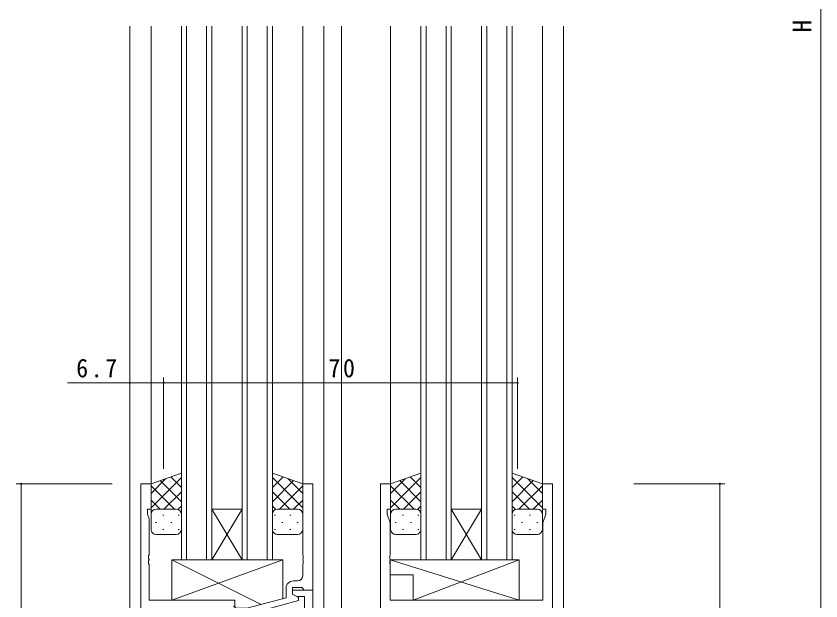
# Model space of a CAD drawing. Units: millimetres on the paper. Extents: x -420 to 373, y -297 to 267.
# Drawn here: x -321.5 to -162.3, y -97.4 to 18.2 of the extents above; entities that cross this region are included whole.
import ezdxf
from ezdxf.enums import TextEntityAlignment as Align

# ---------------------------------------------------------------- set-up
doc = ezdxf.new("R2010")
doc.units = ezdxf.units.MM
for name, color, linetype, lineweight in [('0-3_YKK_12', 2, 'Continuous', 9), ('0-4_YKK_D', 6, 'Continuous', 9), ('0-6_YKK_13', 4, 'Continuous', 9), ('0-7_YKK_11', 7, 'Continuous', 9)]:
    doc.layers.add(name, color=color, linetype=linetype, lineweight=lineweight)
doc.styles.add('ＭＳ ゴシック', font='')
doc.styles.get('ＭＳ ゴシック').set_extended_font_data('MS Gothic')

msp = doc.modelspace()

# ---------------------------------------------------------------- linework, layer by layer
at = {"layer": '0-3_YKK_12'}
for p, q in [((-299.012, 16.229), (-299.012, -99.271)), ((-294.812, 16.229), (-294.812, -74.771)), ((-288.812, 16.229), (-288.812, -89.271)), ((-287.812, -89.271), (-287.812, 16.229)), ((-283.812, 16.229), (-283.812, -89.271)), ((-282.812, -89.271), (-282.812, 16.229)), ((-276.812, 16.229), (-276.812, -89.271)), ((-275.812, -89.271), (-275.812, 16.229)), ((-271.812, 16.229), (-271.812, -89.271)), ((-270.812, -89.271), (-270.812, 16.229)), ((-264.812, 16.229), (-264.812, -74.771)), ((-260.612, 16.229), (-260.612, -174.271)), ((-257.112, 16.229), (-257.112, -140.271)), ((-247.412, 16.229), (-247.412, -74.771)), ((-241.412, 16.229), (-241.412, -89.271)), ((-240.412, -89.271), (-240.412, 16.229)), ((-236.412, 16.229), (-236.412, -89.271)), ((-235.412, -89.271), (-235.412, 16.229)), ((-229.412, 16.229), (-229.412, -89.271)), ((-228.412, -89.271), (-228.412, 16.229)), ((-224.412, 16.229), (-224.412, -89.271)), ((-223.412, -89.271), (-223.412, 16.229)), ((-217.412, 16.229), (-217.412, -74.771)), ((-213.212, 16.229), (-213.212, -99.271)), ((-276.812, -89.271), (-282.812, -79.271)), ((-282.812, -89.271), (-276.812, -79.271)), ((-282.812, -79.271), (-276.812, -79.271)), ((-229.412, -89.271), (-235.412, -79.271)), ((-235.412, -89.271), (-229.412, -79.271)), ((-235.412, -79.271), (-229.412, -79.271)), ((-288.812, -89.271), (-282.812, -89.271)), ((-282.812, -89.271), (-276.812, -89.271)), ((-276.812, -89.271), (-270.812, -89.271)), ((-241.412, -89.271), (-235.412, -89.271)), ((-235.412, -89.271), (-229.412, -89.271)), ((-229.412, -89.271), (-223.412, -89.271))]:
    msp.add_line(p, q, dxfattribs=at)
at = {"layer": '0-4_YKK_D'}
for p, q in [((-162.312, 159.729), (-162.312, -126.271)), ((-299.012, -71.271), (-299.012, -53.271)), ((-292.312, -71.271), (-292.312, -53.271)), ((-292.312, -71.271), (-292.312, -53.271)), ((-222.312, -71.271), (-222.312, -53.271)), ((-222.312, -71.271), (-222.312, -53.271)), ((-292.312, -54.271), (-222.312, -54.271)), ((-302.512, -74.271), (-321.5, -74.271)), ((-320.5, -174.271), (-320.5, -74.271)), ((-199.312, -74.271), (-181.312, -74.271)), ((-182.312, -133.271), (-182.312, -74.271))]:
    msp.add_line(p, q, dxfattribs=at)
msp.add_lwpolyline([(-292.312, -54.271), (-299.012, -54.271), (-311.313, -54.271)], dxfattribs=at)
for centre, start, end in [((-299.012, -54.271), 0, 180), ((-299.012, -54.271), 180, 0), ((-292.312, -54.271), 0, 180), ((-292.312, -54.271), 0, 180), ((-292.312, -54.271), 180, 0), ((-292.312, -54.271), 180, 0), ((-222.312, -54.271), 0, 180), ((-222.312, -54.271), 0, 180), ((-222.312, -54.271), 180, 0), ((-222.312, -54.271), 180, 0), ((-320.5, -74.271), 90, 270), ((-320.5, -74.271), 270, 90), ((-182.312, -74.271), 90, 270), ((-182.312, -74.271), 270, 90)]:
    msp.add_arc(centre, 0.106, start, end, dxfattribs=at)
at = {"layer": '0-6_YKK_13'}
for p, q in [((-288.814, -72.128), (-294.814, -74.271)), ((-294.814, -79.002), (-288.814, -73.002)), ((-294.814, -76.174), (-291.853, -73.213)), ((-288.814, -74.994), (-290.925, -72.882)), ((-288.814, -80.492), (-288.814, -72.128)), ((-270.812, -72.128), (-264.812, -74.271)), ((-270.812, -80.492), (-270.812, -72.128)), ((-270.812, -74.994), (-268.7, -72.882)), ((-264.812, -79.002), (-270.812, -73.002)), ((-264.812, -76.174), (-267.773, -73.213)), ((-241.414, -72.128), (-247.414, -74.271)), ((-247.414, -79.002), (-241.414, -73.002)), ((-247.414, -76.174), (-244.453, -73.213)), ((-241.414, -74.994), (-243.525, -72.882)), ((-241.414, -80.492), (-241.414, -72.128)), ((-223.412, -72.128), (-217.412, -74.271)), ((-223.412, -80.492), (-223.412, -72.128)), ((-223.412, -74.994), (-221.3, -72.882)), ((-217.412, -79.002), (-223.412, -73.002)), ((-217.412, -76.174), (-220.373, -73.213)), ((-294.814, -74.271), (-294.814, -80.271)), ((-290.193, -79.271), (-294.814, -74.65)), ((-288.814, -77.822), (-293.009, -73.626)), ((-270.812, -77.822), (-266.616, -73.626)), ((-269.432, -79.271), (-264.812, -74.65)), ((-264.812, -74.271), (-264.812, -80.271)), ((-247.414, -74.271), (-247.414, -80.271)), ((-242.793, -79.271), (-247.414, -74.65)), ((-241.414, -77.822), (-245.609, -73.626)), ((-223.412, -77.822), (-219.216, -73.626)), ((-222.032, -79.271), (-217.412, -74.65)), ((-217.412, -74.271), (-217.412, -80.271)), ((-292.253, -79.271), (-288.814, -75.831)), ((-267.372, -79.271), (-270.812, -75.831)), ((-244.853, -79.271), (-241.414, -75.831)), ((-219.972, -79.271), (-223.412, -75.831)), ((-293.022, -79.271), (-294.814, -77.479)), ((-266.604, -79.271), (-264.812, -77.479)), ((-245.622, -79.271), (-247.414, -77.479)), ((-219.204, -79.271), (-217.412, -77.479)), ((-293.814, -79.271), (-290.214, -79.271)), ((-293.414, -79.271), (-289.814, -79.271)), ((-289.482, -79.327), (-288.814, -78.659)), ((-270.144, -79.327), (-270.812, -78.659)), ((-266.212, -79.271), (-269.812, -79.271)), ((-265.812, -79.271), (-269.412, -79.271)), ((-246.414, -79.271), (-242.814, -79.271)), ((-246.014, -79.271), (-242.414, -79.271)), ((-242.082, -79.327), (-241.414, -78.659)), ((-222.744, -79.327), (-223.412, -78.659)), ((-218.812, -79.271), (-222.412, -79.271)), ((-218.412, -79.271), (-222.012, -79.271)), ((-294.814, -83.271), (-294.814, -80.271)), ((-292.479, -80.492), (-292.279, -80.492)), ((-289.449, -80.492), (-289.249, -80.492)), ((-288.814, -80.271), (-288.814, -83.271)), ((-270.812, -80.271), (-270.812, -83.271)), ((-270.177, -80.492), (-270.377, -80.492)), ((-267.147, -80.492), (-267.347, -80.492)), ((-264.812, -83.271), (-264.812, -80.271)), ((-247.414, -83.271), (-247.414, -80.271)), ((-245.079, -80.492), (-244.879, -80.492)), ((-242.049, -80.492), (-241.849, -80.492)), ((-241.414, -80.271), (-241.414, -83.271)), ((-223.412, -80.271), (-223.412, -83.271)), ((-222.777, -80.492), (-222.977, -80.492)), ((-219.747, -80.492), (-219.947, -80.492)), ((-217.412, -83.271), (-217.412, -80.271)), ((-293.894, -81.907), (-293.694, -81.907)), ((-290.864, -81.907), (-290.664, -81.907)), ((-268.762, -81.907), (-268.962, -81.907)), ((-265.732, -81.907), (-265.932, -81.907)), ((-246.494, -81.907), (-246.294, -81.907)), ((-243.464, -81.907), (-243.264, -81.907)), ((-221.362, -81.907), (-221.562, -81.907)), ((-218.332, -81.907), (-218.532, -81.907)), ((-289.814, -84.271), (-293.814, -84.271)), ((-292.479, -83.322), (-292.279, -83.322)), ((-289.449, -83.322), (-289.249, -83.322)), ((-270.177, -83.322), (-270.377, -83.322)), ((-269.812, -84.271), (-265.812, -84.271)), ((-267.147, -83.322), (-267.347, -83.322)), ((-242.414, -84.271), (-246.414, -84.271)), ((-245.079, -83.322), (-244.879, -83.322)), ((-242.049, -83.322), (-241.849, -83.322)), ((-222.777, -83.322), (-222.977, -83.322)), ((-222.412, -84.271), (-218.412, -84.271)), ((-219.747, -83.322), (-219.947, -83.322)), ((-273.034, -98.11), (-290.712, -89.271)), ((-290.712, -97.271), (-268.712, -89.271)), ((-221.986, -89.271), (-247.482, -89.271)), ((-242.986, -97.271), (-221.986, -89.271)), ((-221.986, -89.271), (-221.986, -97.271)), ((-242.986, -92.271), (-247.482, -92.271)), ((-242.986, -92.271), (-242.986, -97.271)), ((-221.986, -97.271), (-242.986, -97.271))]:
    msp.add_line(p, q, dxfattribs=at)
for points in [[(-290.712, -97.271), (-290.712, -89.271), (-268.712, -89.271), (-268.712, -96.952)], [(-221.986, -97.271), (-247.482, -89.271), (-247.482, -92.271)], [(-278.212, -98.722), (-278.212, -97.271), (-290.712, -97.271)]]:
    msp.add_lwpolyline(points, dxfattribs=at)
for centre, start, end in [((-293.814, -80.271), 89.99998, 179.99998), ((-293.814, -80.271), 89.99998, 179.99998), ((-289.814, -80.271), 359.99998, 89.99998), ((-289.814, -80.271), 359.99998, 89.99998), ((-269.812, -80.271), 89.99998, 179.99998), ((-269.812, -80.271), 89.99998, 179.99998), ((-265.812, -80.271), 359.99998, 89.99998), ((-265.812, -80.271), 359.99998, 89.99998), ((-246.414, -80.271), 89.99998, 179.99998), ((-246.414, -80.271), 89.99998, 179.99998), ((-242.414, -80.271), 359.99998, 89.99998), ((-242.414, -80.271), 359.99998, 89.99998), ((-222.412, -80.271), 89.99998, 179.99998), ((-222.412, -80.271), 89.99998, 179.99998), ((-218.412, -80.271), 359.99998, 89.99998), ((-218.412, -80.271), 359.99998, 89.99998), ((-293.814, -83.271), 179.99998, 269.99998), ((-289.814, -83.271), 269.99998, 359.99998), ((-269.812, -83.271), 179.99998, 269.99998), ((-265.812, -83.271), 269.99998, 359.99998), ((-246.414, -83.271), 179.99998, 269.99998), ((-242.414, -83.271), 269.99998, 359.99998), ((-222.412, -83.271), 179.99998, 269.99998), ((-218.412, -83.271), 269.99998, 359.99998)]:
    msp.add_arc(centre, 1, start, end, dxfattribs=at)
at = {"layer": '0-7_YKK_11'}
msp.add_line((-265.812, -93.471), (-266.612, -93.471), dxfattribs=at)
for points in [[(-296.812, -99.271), (-296.812, -74.271), (-294.812, -74.271), (-294.812, -79.271), (-295.512, -79.271), (-295.512, -80.275), (-295.182, -81.182), (-295.182, -88.312), (-295.302, -88.496), (-295.302, -89.046), (-295.182, -89.229), (-295.182, -89.312), (-295.302, -89.496), (-295.302, -90.046), (-295.182, -90.229), (-295.182, -97.271), (-278.212, -97.271), (-278.212, -98.271)], [(-262.812, -95.271), (-262.812, -74.271), (-264.812, -74.271), (-264.812, -88.312), (-264.692, -88.496), (-264.692, -89.046), (-264.812, -89.229), (-264.812, -89.312), (-264.692, -89.496), (-264.692, -90.046), (-264.812, -90.229), (-264.812, -92.471)], [(-249.412, -139.621), (-249.412, -74.271), (-247.412, -74.271), (-247.412, -79.271), (-248.112, -79.271), (-248.112, -80.271), (-247.482, -82.001), (-247.482, -88.312), (-247.602, -88.496), (-247.602, -89.046), (-247.482, -89.229), (-247.482, -89.312), (-247.602, -89.496), (-247.602, -90.046), (-247.482, -90.229), (-247.482, -97.271), (-217.342, -97.271), (-217.342, -82.001), (-216.712, -80.271), (-216.712, -79.271), (-217.412, -79.271), (-217.412, -74.271), (-215.412, -74.271), (-215.412, -99.271)], [(-279.336, -99.295), (-278.561, -100.071), (-275.715, -100.071), (-265.612, -97.363), (-265.612, -96.763), (-266.812, -96.071), (-266.812, -94.771), (-265.012, -94.771), (-264.812, -94.971), (-264.512, -95.271), (-262.812, -95.271)], [(-268.112, -94.971), (-268.112, -96.791), (-275.873, -98.871), (-278.063, -98.871), (-278.488, -98.446)], [(-264.442, -100.271), (-264.442, -96.571), (-265.946, -96.571), (-266.812, -96.071), (-266.812, -95.271), (-262.812, -95.271), (-262.812, -145.271)]]:
    msp.add_lwpolyline(points, dxfattribs=at)
for centre, radius, start, end in [((-266.612, -94.971), 1.5, 90, 179.99998), ((-265.812, -92.471), 1, 270, 359.99998)]:
    msp.add_arc(centre, radius, start, end, dxfattribs=at)

# ---------------------------------------------------------------- texts
at = {"layer": '0-4_YKK_D', "color": 3, "style": 'ＭＳ ゴシック'}
msp.add_text('H', height=3.666, rotation=90, dxfattribs=at).set_placement((-163.112, 15.004), align=Align.BOTTOM_LEFT)
at = {"layer": '0-4_YKK_D', "color": 3, "char_height": 3.666, "attachment_point": 7, "style": 'ＭＳ ゴシック'}
for s, insert in [('\\T1.21;\\W0.95;6.7', (-309.612, -53.271)), ('\\T1.21;\\W0.95;70', (-259.712, -53.271))]:
    msp.add_mtext(s, dxfattribs=dict(at, insert=insert))

doc.saveas('drawing.dxf')
